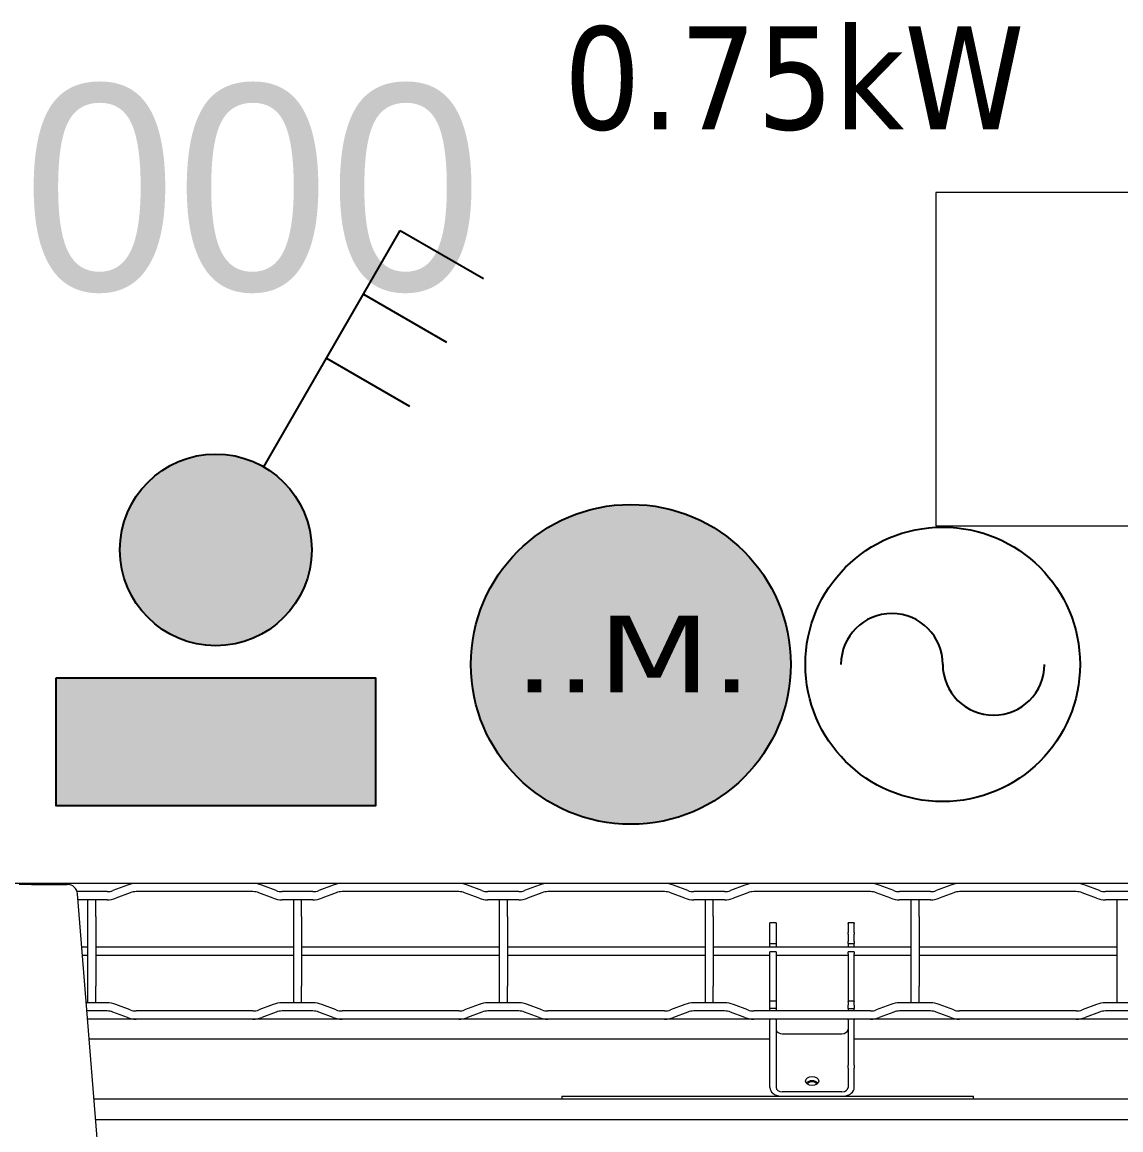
# Model space of a CAD drawing. Header units: millimetres. Extents: x -187347 to 135007, y -6415 to 292048.
# Drawn here: x -35767 to -35233, y 28340 to 28878 of the extents above; entities that cross this region are included whole.
import ezdxf
from ezdxf.enums import TextEntityAlignment as Align

# ---------------------------------------------------------------- set-up
doc = ezdxf.new("R2010")
doc.units = ezdxf.units.MM
doc.header["$LTSCALE"] = 100
doc.layers.get('0').update_dxf_attribs({"lineweight": 18})
for name, color, linetype, lineweight in [('Layout Kromeka', 1, 'Continuous', 5), ('Layout Kromeka Details', 253, 'Continuous', 5), ('Layout Kromeka Field items', 1, 'Continuous', 25), ('Layout Kromeka Utilities', 1, 'Continuous', 25)]:
    doc.layers.add(name, color=color, linetype=linetype, lineweight=lineweight)
doc.layers.add('TEXT', color=3, linetype='Continuous')
doc.styles.add('015_100', font='', dxfattribs={"height": 150})
doc.styles.add('025_100', font='', dxfattribs={"height": 250})
doc.styles.get("Standard").update_dxf_attribs({"font": 'tahoma.ttf'})
doc.styles.get('015_100').set_extended_font_data('Univers 45 Light')
doc.styles.get('025_100').set_extended_font_data('Univers 45 Light')

# ---------------------------------------------------------------- blocks, each defined once
blk = doc.blocks.new('A$Ca181df26')
at = {"color": 0}
for p, q in [((1001.37, 651.05), (1040, 172.73)), ((293.37, 282.55), (1031.13, 282.55)), ((293.37, 272.55), (1031.94, 272.55)), ((604.67, 272.55), (604.67, 271.05)), ((611.02, 271.05), (604.67, 271.05)), ((798.35, 271.05), (611.02, 271.05)), ((804.7, 271.05), (798.35, 271.05)), ((804.7, 271.05), (804.7, 272.55)), ((662.63, 266.85), (662.63, 257.43)), ((665.63, 257.43), (665.63, 266.85)), ((668.63, 268.97), (697.63, 268.97)), ((700.63, 257.43), (700.63, 266.85)), ((703.63, 266.85), (703.63, 257.43)), ((662.63, 256.02), (662.63, 257.43)), ((662.63, 256.02), (662.63, 233.9)), ((665.63, 257.43), (665.63, 256.02)), ((665.63, 233.9), (665.63, 256.02)), ((700.63, 256.02), (700.63, 257.43)), ((700.63, 233.9), (700.63, 256.02)), ((703.63, 257.43), (703.63, 256.02)), ((703.63, 256.02), (703.63, 233.9)), ((662.63, 243.16), (529.63, 243.16)), ((1034.31, 243.16), (703.63, 243.16)), ((697.63, 240.68), (668.63, 240.68)), ((511.48, 233.65), (554.79, 233.65)), ((543.49, 230.17), (550.5, 232.85)), ((554.79, 233.65), (611.48, 233.65)), ((611.48, 233.65), (654.79, 233.65)), ((615.77, 232.85), (622.78, 230.17)), ((643.49, 230.17), (650.5, 232.85)), ((654.79, 233.65), (711.48, 233.65)), ((662.63, 233.65), (662.63, 233.9)), ((665.63, 233.9), (665.63, 233.65)), ((700.63, 233.9), (700.63, 233.65)), ((703.63, 233.65), (703.63, 233.9)), ((711.48, 233.65), (754.79, 233.65)), ((715.77, 232.85), (722.78, 230.17)), ((743.49, 230.17), (750.5, 232.85)), ((754.79, 233.65), (811.48, 233.65)), ((811.48, 233.65), (854.79, 233.65)), ((815.77, 232.85), (822.78, 230.17)), ((843.49, 230.17), (850.5, 232.85)), ((854.79, 233.65), (911.48, 233.65)), ((911.48, 233.65), (954.79, 233.65)), ((915.77, 232.85), (922.78, 230.17)), ((943.49, 230.17), (950.5, 232.85)), ((954.79, 233.65), (1011.48, 233.65)), ((1011.48, 233.65), (1035.08, 233.65)), ((1015.77, 232.85), (1022.78, 230.17)), ((525.63, 229.65), (540.63, 229.65)), ((544.92, 226.44), (551.93, 229.12)), ((554.79, 229.65), (611.48, 229.65)), ((614.34, 229.12), (621.35, 226.44)), ((625.63, 229.65), (640.63, 229.65)), ((644.92, 226.44), (651.93, 229.12)), ((654.79, 229.65), (711.48, 229.65)), ((662.63, 229.65), (662.63, 228.51)), ((662.63, 226.8), (662.63, 228.51)), ((665.63, 228.51), (662.63, 228.51)), ((662.63, 226.8), (662.63, 225.09)), ((665.63, 228.51), (665.63, 229.65)), ((665.63, 228.51), (665.63, 226.8)), ((665.63, 225.09), (665.63, 226.8)), ((700.63, 228.51), (700.63, 229.65)), ((700.63, 226.8), (700.63, 228.51)), ((700.63, 228.51), (703.63, 228.51)), ((700.63, 225.09), (700.63, 226.8)), ((703.63, 229.65), (703.63, 228.51)), ((703.63, 228.51), (703.63, 226.8)), ((703.63, 226.8), (703.63, 225.09)), ((714.34, 229.12), (721.35, 226.44)), ((725.63, 229.65), (740.63, 229.65)), ((744.92, 226.44), (751.93, 229.12)), ((754.79, 229.65), (811.48, 229.65)), ((814.34, 229.12), (821.35, 226.44)), ((825.63, 229.65), (840.63, 229.65)), ((844.92, 226.44), (851.93, 229.12)), ((854.79, 229.65), (911.48, 229.65)), ((914.34, 229.12), (921.35, 226.44)), ((925.63, 229.65), (940.63, 229.65)), ((944.92, 226.44), (951.93, 229.12)), ((954.79, 229.65), (1011.48, 229.65)), ((1014.34, 229.12), (1021.35, 226.44)), ((1025.63, 229.65), (1035.4, 229.65)), ((525.63, 225.65), (540.63, 225.65)), ((535.13, 217.65), (535.13, 225.65)), ((625.63, 225.65), (640.63, 225.65)), ((631.13, 225.65), (631.13, 217.65)), ((635.13, 217.65), (635.13, 225.65)), ((662.63, 224.8), (662.63, 225.09)), ((662.63, 224.8), (665.63, 224.8)), ((662.63, 224.8), (662.63, 214.8)), ((665.63, 225.09), (665.63, 224.8)), ((665.63, 214.8), (665.63, 224.8)), ((700.63, 224.8), (700.63, 225.09)), ((700.63, 214.8), (700.63, 224.8)), ((700.63, 224.8), (703.63, 224.8)), ((703.63, 225.09), (703.63, 224.8)), ((703.63, 224.8), (703.63, 214.8)), ((725.63, 225.65), (740.63, 225.65)), ((731.13, 225.65), (731.13, 217.65)), ((735.13, 217.65), (735.13, 225.65)), ((825.63, 225.65), (840.63, 225.65)), ((831.13, 225.65), (831.13, 217.65)), ((835.13, 217.65), (835.13, 225.65)), ((925.63, 225.65), (940.63, 225.65)), ((931.13, 225.65), (931.13, 217.65)), ((935.13, 217.65), (935.13, 225.65)), ((1025.63, 225.65), (1035.73, 225.65)), ((1031.13, 225.65), (1031.13, 217.65)), ((1035.13, 217.65), (1035.13, 225.65)), ((535.13, 183.65), (535.13, 217.65)), ((631.13, 183.65), (631.13, 217.65)), ((635.13, 183.65), (635.13, 217.65)), ((731.13, 183.65), (731.13, 217.65)), ((735.13, 183.65), (735.13, 217.65)), ((831.13, 183.65), (831.13, 217.65)), ((835.13, 183.65), (835.13, 217.65)), ((931.13, 183.65), (931.13, 217.65)), ((935.13, 183.65), (935.13, 217.65)), ((1031.13, 183.65), (1031.13, 217.65)), ((1035.13, 183.65), (1035.13, 217.65)), ((662.63, 214.8), (662.63, 201.85)), ((665.63, 201.85), (665.63, 214.8)), ((700.63, 201.85), (700.63, 214.8)), ((703.63, 214.8), (703.63, 201.85)), ((535.13, 202.65), (631.13, 202.65)), ((635.13, 202.65), (662.63, 202.65)), ((662.63, 200.85), (662.63, 201.85)), ((662.63, 200.85), (665.63, 200.85)), ((665.63, 202.65), (700.63, 202.65)), ((665.63, 201.85), (665.63, 200.85)), ((700.63, 200.85), (700.63, 201.85)), ((700.63, 200.85), (703.63, 200.85)), ((703.63, 202.65), (731.13, 202.65)), ((703.63, 201.85), (703.63, 200.85)), ((735.13, 202.65), (831.13, 202.65)), ((835.13, 202.65), (931.13, 202.65)), ((935.13, 202.65), (1031.13, 202.65)), ((1035.13, 202.65), (1037.58, 202.65)), ((535.13, 198.65), (631.13, 198.65)), ((635.13, 198.65), (731.13, 198.65)), ((662.63, 198.65), (662.63, 196.85)), ((662.63, 195.85), (662.63, 196.85)), ((665.63, 196.85), (662.63, 196.85)), ((662.63, 195.85), (662.63, 192.26)), ((665.63, 196.85), (665.63, 198.65)), ((665.63, 196.85), (665.63, 195.85)), ((665.63, 192.26), (665.63, 195.85)), ((700.63, 196.85), (700.63, 198.65)), ((700.63, 195.85), (700.63, 196.85)), ((703.63, 196.85), (700.63, 196.85)), ((700.63, 192.26), (700.63, 195.85)), ((703.63, 198.65), (703.63, 196.85)), ((703.63, 196.85), (703.63, 195.85)), ((703.63, 195.85), (703.63, 192.26)), ((735.13, 198.65), (831.13, 198.65)), ((835.13, 198.65), (931.13, 198.65)), ((935.13, 198.65), (1031.13, 198.65)), ((1035.13, 198.65), (1037.91, 198.65)), ((662.63, 191.55), (662.63, 192.26)), ((662.63, 191.55), (662.63, 187.14)), ((665.63, 192.26), (665.63, 191.55)), ((665.63, 187.14), (665.63, 191.55)), ((700.63, 191.55), (700.63, 192.26)), ((700.63, 187.14), (700.63, 191.55)), ((703.63, 192.26), (703.63, 191.55)), ((703.63, 191.55), (703.63, 187.14)), ((535.13, 175.65), (535.13, 183.65)), ((631.13, 183.65), (631.13, 175.65)), ((635.13, 175.65), (635.13, 183.65)), ((662.63, 186.85), (662.63, 187.14)), ((662.63, 186.85), (665.63, 186.85)), ((665.63, 187.14), (665.63, 186.85)), ((700.63, 186.85), (700.63, 187.14)), ((700.63, 186.85), (703.63, 186.85)), ((703.63, 187.14), (703.63, 186.85)), ((731.13, 183.65), (731.13, 175.65)), ((735.13, 175.65), (735.13, 183.65)), ((831.13, 183.65), (831.13, 175.65)), ((835.13, 175.65), (835.13, 183.65)), ((931.13, 183.65), (931.13, 175.65)), ((935.13, 175.65), (935.13, 183.65)), ((1031.13, 183.65), (1031.13, 175.65)), ((1035.13, 175.65), (1035.13, 183.65)), ((525.63, 175.65), (540.63, 175.65)), ((544.92, 174.85), (551.93, 172.17)), ((614.34, 172.17), (621.35, 174.85)), ((625.63, 175.65), (640.63, 175.65)), ((644.92, 174.85), (651.93, 172.17)), ((714.34, 172.17), (721.35, 174.85)), ((725.63, 175.65), (740.63, 175.65)), ((744.92, 174.85), (751.93, 172.17)), ((814.34, 172.17), (821.35, 174.85)), ((825.63, 175.65), (840.63, 175.65)), ((844.92, 174.85), (851.93, 172.17)), ((914.34, 172.17), (921.35, 174.85)), ((925.63, 175.65), (940.63, 175.65)), ((944.92, 174.85), (951.93, 172.17)), ((1014.34, 172.17), (1021.35, 174.85)), ((1025.63, 175.65), (1039.77, 175.65)), ((511.48, 167.65), (554.79, 167.65)), ((525.63, 171.65), (540.63, 171.65)), ((543.49, 171.12), (550.5, 168.44)), ((554.79, 171.65), (611.48, 171.65)), ((554.79, 167.65), (611.48, 167.65)), ((611.48, 167.65), (654.79, 167.65)), ((615.77, 168.44), (622.78, 171.12)), ((625.63, 171.65), (640.63, 171.65)), ((643.49, 171.12), (650.5, 168.44)), ((654.79, 171.65), (711.48, 171.65)), ((654.79, 167.65), (711.48, 167.65)), ((711.48, 167.65), (754.79, 167.65)), ((715.77, 168.44), (722.78, 171.12)), ((725.63, 171.65), (740.63, 171.65)), ((743.49, 171.12), (750.5, 168.44)), ((754.79, 171.65), (811.48, 171.65)), ((754.79, 167.65), (811.48, 167.65)), ((811.48, 167.65), (854.79, 167.65)), ((815.77, 168.44), (822.78, 171.12)), ((825.63, 171.65), (840.63, 171.65)), ((843.49, 171.12), (850.5, 168.44)), ((854.79, 171.65), (911.48, 171.65)), ((854.79, 167.65), (911.48, 167.65)), ((911.48, 167.65), (954.79, 167.65)), ((915.77, 168.44), (922.78, 171.12)), ((925.63, 171.65), (940.63, 171.65)), ((943.49, 171.12), (950.5, 168.44)), ((954.79, 171.65), (1011.48, 171.65)), ((954.79, 167.65), (1011.48, 167.65)), ((1011.48, 167.65), (1054.79, 167.65)), ((1015.77, 168.44), (1022.78, 171.12)), ((1025.63, 171.65), (1040.21, 171.65)), ((1062.37, 168.13), (1044.98, 168.13)), ((1054.79, 167.65), (1111.48, 167.65)), ((1062.37, 168.13), (1068.37, 168.13))]:
    blk.add_line(p, q, dxfattribs=at)
for centre, radius, start, end in [((554.79, 221.65), 12, 90, 110.9346), ((611.48, 221.65), 12, 69.0654, 90), ((654.79, 221.65), 12, 90, 110.9346), ((711.48, 221.65), 12, 69.0654, 90), ((754.79, 221.65), 12, 90, 110.9346), ((811.48, 221.65), 12, 69.0654, 90), ((854.79, 221.65), 12, 90, 110.9346), ((911.48, 221.65), 12, 69.0654, 90), ((954.79, 221.65), 12, 90, 110.9346), ((1011.48, 221.65), 12, 69.0654, 90), ((540.63, 237.65), 8, 270, 290.9346), ((540.63, 237.65), 12, 270, 290.9346), ((554.79, 221.65), 8, 90, 110.9346), ((611.48, 221.65), 8, 69.0654, 90), ((625.63, 237.65), 12, 249.0654, 270), ((625.63, 237.65), 8, 249.0654, 270), ((640.63, 237.65), 8, 270, 290.9346), ((640.63, 237.65), 12, 270, 290.9346), ((654.79, 221.65), 8, 90, 110.9346), ((711.48, 221.65), 8, 69.0654, 90), ((725.63, 237.65), 12, 249.0654, 270), ((725.63, 237.65), 8, 249.0654, 270), ((740.63, 237.65), 8, 270, 290.9346), ((740.63, 237.65), 12, 270, 290.9346), ((754.79, 221.65), 8, 90, 110.9346), ((811.48, 221.65), 8, 69.0654, 90), ((825.63, 237.65), 12, 249.0654, 270), ((825.63, 237.65), 8, 249.0654, 270), ((840.63, 237.65), 8, 270, 290.9346), ((840.63, 237.65), 12, 270, 290.9346), ((854.79, 221.65), 8, 90, 110.9346), ((911.48, 221.65), 8, 69.0654, 90), ((925.63, 237.65), 12, 249.0654, 270), ((925.63, 237.65), 8, 249.0654, 270), ((940.63, 237.65), 8, 270, 290.9346), ((940.63, 237.65), 12, 270, 290.9346), ((954.79, 221.65), 8, 90, 110.9346), ((1011.48, 221.65), 8, 69.0654, 90), ((1025.63, 237.65), 12, 249.0654, 270), ((1025.63, 237.65), 8, 249.0654, 270), ((540.63, 163.65), 12, 69.0654, 90), ((625.63, 163.65), 12, 90, 110.9346), ((640.63, 163.65), 12, 69.0654, 90), ((725.63, 163.65), 12, 90, 110.9346), ((740.63, 163.65), 12, 69.0654, 90), ((825.63, 163.65), 12, 90, 110.9346), ((840.63, 163.65), 12, 69.0654, 90), ((925.63, 163.65), 12, 90, 110.9346), ((940.63, 163.65), 12, 69.0654, 90), ((1025.63, 163.65), 12, 90, 110.9346), ((1044.98, 173.13), 5, 184.6171, 270), ((540.63, 163.65), 8, 69.0654, 90), ((554.79, 179.65), 12, 249.0654, 270), ((554.79, 179.65), 8, 249.0654, 270), ((611.48, 179.65), 8, 270, 290.9346), ((611.48, 179.65), 12, 270, 290.9346), ((625.63, 163.65), 8, 90, 110.9346), ((640.63, 163.65), 8, 69.0654, 90), ((654.79, 179.65), 12, 249.0654, 270), ((654.79, 179.65), 8, 249.0654, 270), ((711.48, 179.65), 8, 270, 290.9346), ((711.48, 179.65), 12, 270, 290.9346), ((725.63, 163.65), 8, 90, 110.9346), ((740.63, 163.65), 8, 69.0654, 90), ((754.79, 179.65), 12, 249.0654, 270), ((754.79, 179.65), 8, 249.0654, 270), ((811.48, 179.65), 8, 270, 290.9346), ((811.48, 179.65), 12, 270, 290.9346), ((825.63, 163.65), 8, 90, 110.9346), ((840.63, 163.65), 8, 69.0654, 90), ((854.79, 179.65), 12, 249.0654, 270), ((854.79, 179.65), 8, 249.0654, 270), ((911.48, 179.65), 8, 270, 290.9346), ((911.48, 179.65), 12, 270, 290.9346), ((925.63, 163.65), 8, 90, 110.9346), ((940.63, 163.65), 8, 69.0654, 90), ((954.79, 179.65), 12, 249.0654, 270), ((954.79, 179.65), 8, 249.0654, 270), ((1011.48, 179.65), 8, 270, 290.9346), ((1011.48, 179.65), 12, 270, 290.9346), ((1025.63, 163.65), 8, 90, 110.9346), ((1054.79, 179.65), 12, 253.6505, 270)]:
    blk.add_arc(centre, radius, start, end, dxfattribs=at)
for centre, major_axis, start_param, end_param in [((668.63, 266.85), (-6, 0), 4.849548, 6.283185), ((697.63, 266.85), (6, 0), 0, 1.433638), ((668.63, 266.85), (-3, 0), 4.712389, 6.283185), ((683.13, 265.79), (3.2, 0), 3.629401, 5.795376), ((683.13, 265.79), (2.46, 0), 3.473148, 5.95163), ((697.63, 266.85), (3, 0), 0, 1.570796), ((668.63, 238.55), (-3, 0), 4.712389, 6.120301), ((697.63, 238.55), (3, 0), 0.162884, 1.570796)]:
    blk.add_ellipse(centre, major_axis=major_axis, ratio=0.707107, start_param=start_param, end_param=end_param, dxfattribs=at)
blk.add_ellipse((683.13, 263.67), major_axis=(3.2, 0), ratio=0.707107, dxfattribs=at)
for points in [[(665.67, 238.9), (665.65, 238.79), (665.64, 238.66), (665.63, 238.51)], [(700.63, 238.51), (700.63, 238.66), (700.62, 238.79), (700.59, 238.9)]]:
    blk.add_open_spline(points, degree=3, dxfattribs=at)
blk = doc.blocks.new('_KROMEKA_POSNR')
at = {"layer": 'Layout Kromeka', "color": 0, "linetype": 'Continuous'}
blk.add_lwpolyline([(-3.9095, -1.3496), (3.7381, -1.3496), (3.7381, 1.3496), (-3.9095, 1.3496)], close=True, dxfattribs=at)
at = {"layer": 'Layout Kromeka', "color": 0, "linetype": 'Continuous', "style": '015_100'}
blk.add_attdef('POSNR', text='', height=1.5, dxfattribs=at).set_placement((0, 0), align=Align.MIDDLE)
blk = doc.blocks.new('SWITCH 3P')
at = {"layer": 'Layout Kromeka Utilities', "linetype": 'Continuous', "ltscale": 50}
h = blk.add_hatch(color=255, dxfattribs=at)
edge = h.paths.add_edge_path()
edge.add_arc((250, 400.5), 150, 0, 360)
blk.add_hatch(color=81, dxfattribs=at).paths.add_polyline_path([(0, 200), (500, 200), (500, 0), (0, 0)])
at = {"layer": 'Layout Kromeka Utilities', "color": 4, "linetype": 'Continuous'}
for p, q in [((325, 530.4), (538.7, 900.5)), ((538.7, 900.5), (668.6, 825.5)), ((480.9, 800.5), (610.8, 725.5)), ((423.2, 700.5), (553.1, 625.5))]:
    blk.add_line(p, q, dxfattribs=at)
at = {"layer": 'Layout Kromeka Utilities', "color": 4, "linetype": 'Continuous', "ltscale": 50}
blk.add_lwpolyline([(0, 200), (500, 200), (500, 0), (0, 0)], close=True, dxfattribs=at)
at = {"layer": 'Layout Kromeka Utilities', "color": 4, "linetype": 'Continuous'}
blk.add_circle((250, 400.5), 150, dxfattribs=at)
at = {"layer": 'Layout Kromeka Utilities', "color": 7, "linetype": 'Continuous', "ltscale": 50}
blk.add_attdef('..S.', text='', height=150, dxfattribs=at).set_placement((258.9, 26.4), align=Align.CENTER)
blk = doc.blocks.new('Electricity')
at = {"layer": 'TEXT', "linetype": 'Continuous'}
blk.add_circle((116817.8, 15298.4), 266.8, dxfattribs=at)
at = {"layer": 'TEXT', "ltscale": 25}
for centre, start, end in [((116719, 15298.4), 0, 180), ((116916.7, 15298.4), 180, 0)]:
    blk.add_arc(centre, 98.9, start, end, dxfattribs=at)
blk = doc.blocks.new('MOTOR_1')
at = {"layer": 'Layout Kromeka Field items'}
h = blk.add_hatch(color=140, dxfattribs=at)
h.paths.add_polyline_path([(-250, 0, 1), (250, 0, 1)])
h.paths.add_polyline_path([(-713.7, -186.9), (-280.3, -186.9), (-280.3, -6.9), (-713.7, -6.9)], flags=9)
at = {"layer": 'Layout Kromeka Field items', "color": 4, "linetype": 'Continuous'}
blk.add_circle((0, 0), 250, dxfattribs=at)
at = {"layer": 'Layout Kromeka Utilities', "color": 4, "linetype": 'Continuous', "xscale": 0.8043007341468412, "yscale": 0.8043007341468412, "zscale": 0.8043007341468412}
blk.add_blockref('Electricity', (-93469.2, -12304.5), dxfattribs=at)
at = {"layer": 'Layout Kromeka Field items', "color": 7, "width": 1.86701}
blk.add_attdef('..M.', text='', height=120, dxfattribs=at).set_placement((-183.1, -43.9), (190.3, -43.9), align=Align.FIT)

msp = doc.modelspace()

# ---------------------------------------------------------------- block references
at = {"layer": 'Layout Kromeka', "linetype": 'Continuous', "ltscale": 20}
ref = msp.add_blockref('_KROMEKA_POSNR', (-35088.25, 28714.09, 7321.63), dxfattribs=dict(at, xscale=60.01882789184901, yscale=60.01882789184901, zscale=60.01882789184901))
ref.add_attrib('POSNR', 'IE02', dxfattribs={"linetype": 'Continuous', "height": 90.028, "style": '015_100'}).set_placement((-35088.25, 28714.09, 7321.63), align=Align.MIDDLE)
ref.add_attrib('POSNR', 'IE02', dxfattribs={"linetype": 'Continuous', "height": 90.028, "style": '015_100'}).set_placement((-35088.25, 28714.09, 7321.63), align=Align.MIDDLE)
at = {"layer": 'Layout Kromeka', "color": 1, "linetype": 'Continuous', "rotation": 180}
msp.add_blockref('A$Ca181df26', (-34699.87, 28626.99, 7321.63), dxfattribs=at)
at = {"layer": 'Layout Kromeka Field items', "color": 1, "xscale": 0.3104999999999999, "yscale": 0.3104999999999999, "zscale": 0.3104999999999999}
msp.add_blockref('SWITCH 3P', (-35750.3, 28497.08, -3.45), dxfattribs=at)
at = {"layer": 'Layout Kromeka Utilities', "color": 1, "linetype": 'Continuous', "ltscale": 50}
ref = msp.add_blockref('MOTOR_1', (-35471.05, 28565.79, -3.45), dxfattribs=dict(at, xscale=0.310829008834844, yscale=0.310829008834844, zscale=0.310829008834844))
ref.add_attrib('..M.', '..M.', dxfattribs={"color": 7, "height": 37.299, "width": 1.347672}).set_placement((-35527.97, 28552.16, -3.45), (-35411.9, 28552.16, -3.45), align=Align.FIT)

# ---------------------------------------------------------------- texts
at = {"layer": 'Layout Kromeka Details', "linetype": 'Continuous', "insert": (-39525.7, 28847.58, -1.72), "char_height": 100, "attachment_point": 1, "style": '025_100'}
msp.add_mtext_dynamic_manual_height_columns('\\pxqc;INTRALOX ARB MERGE S7000\\PMax capacity:76 box/min', width=6032.6725, gutter_width=1250, heights=[2238.33], dxfattribs=at)
at = {"layer": 'Layout Kromeka Utilities', "color": 4, "linetype": 'Continuous', "ltscale": 25, "insert": (-35503.68, 28875.8, -3.45), "char_height": 50, "attachment_point": 1}
msp.add_mtext_dynamic_manual_height_columns('{\\C9;\\c13289671;0.75kW}', width=2668.153, gutter_width=1000, heights=[315.04], dxfattribs=at)

doc.saveas('drawing.dxf')
